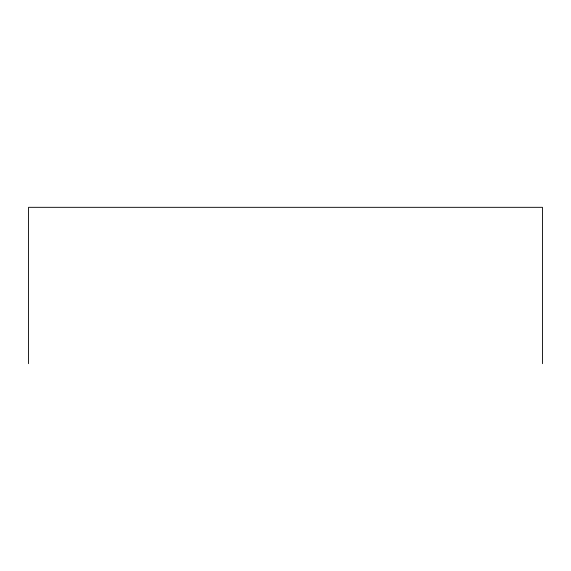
<?xml version="1.0" encoding="UTF-8"?>
<svg xmlns="http://www.w3.org/2000/svg" width="571" height="571" viewBox="0 0 571 571"><rect width="100%" height="100%" fill="white"/><g stroke="black" fill="none" stroke-linecap="round" stroke-linejoin="round"><path stroke-width="0.86" d="M542.45 363.677L542.45 207.323L28.55 207.323L28.55 363.677"/></g></svg>
